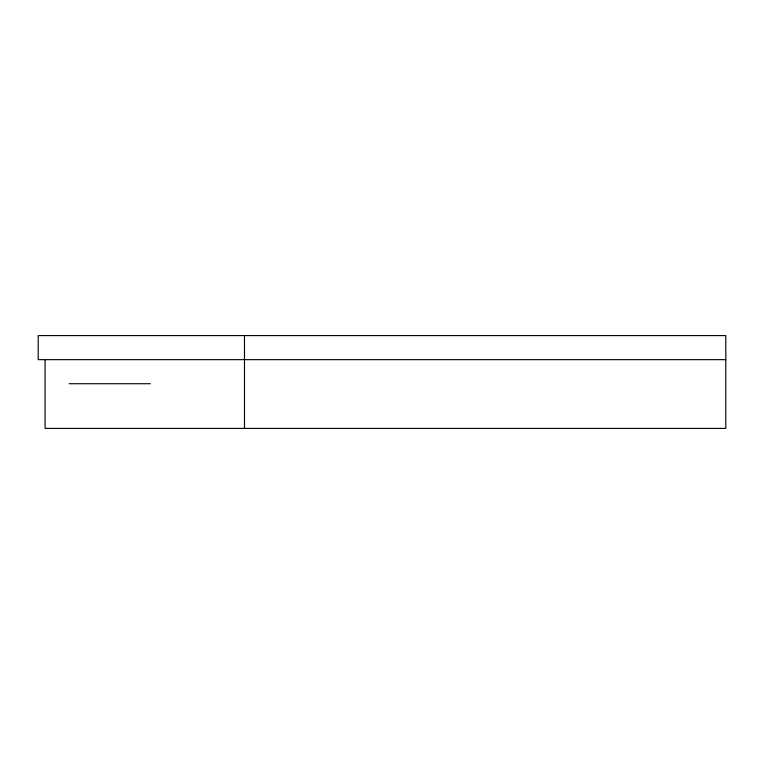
<?xml version="1.0" encoding="UTF-8"?>
<svg xmlns="http://www.w3.org/2000/svg" width="764" height="764" viewBox="0 0 764 764"><rect width="100%" height="100%" fill="white"/><g stroke="black" fill="none" stroke-linecap="round" stroke-linejoin="round"><path stroke-width="1.15" d="M725.8 359.653L38.2 359.653L38.2 335.587L725.8 335.587L725.8 428.413L45.076 428.413L45.076 359.653M69.142 383.719L150.307 383.719M244.48 335.587L244.48 428.413"/></g></svg>
